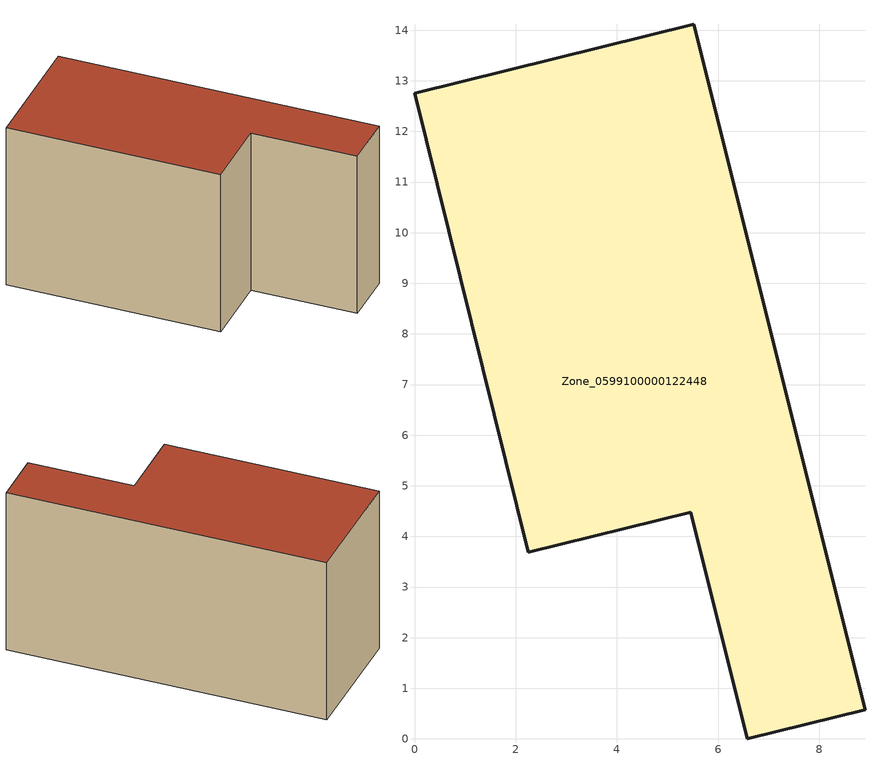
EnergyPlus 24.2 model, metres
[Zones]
Zone_0599100000122448
 floor ground (C_G): 0,12.75 5.52,14.12 8.9,0.58 6.57,0 5.46,4.48 2.25,3.69 z0
 wall outside (C_F): 8.9,0.58 5.52,14.12 0,12.75 2.25,3.69 5.46,4.48 6.57,0 8.9,0.58 z0:7.6
 roof outside (C_R): 5.52,14.12 0,12.75 2.25,3.69 5.46,4.48 6.57,0 8.9,0.58 z7.6
[BUILDING]
Pand.0599100000122448: North Axis=0; Terrain=City; Loads Convergence Tolerance Value=0.04; Temperature Convergence Tolerance Value=0.4; Solar Distribution=FullExterior; Maximum Number of Warmup Days=25; Minimum Number of Warmup Days=1
[Site:Location]
Rotterdam.The.Hague.AP_ZH_NLD Design_Conditions: Latitude=51.96; Longitude=4.45; Time Zone=1; Elevation=-4.5
[SITE:GROUNDTEMPERATURE:BUILDINGSURFACE]
18, 18, 18, 18, 18, 18, 18, 18, 18, 18, 18, 18
[MATERIAL] Thermal Absorptance=0.9; Solar Absorptance=0.7; Visible Absorptance=0.7
Name | Roughness | Thickness | Conductivity | Density | Specific Heat
G.TC.1975-1991 | MediumSmooth | 0.15 | 0.288461 | 540 | 1210
F.TC.1975-1991 | Rough | 0.3 | 0.230769 | 1920 | 840
R.TC.1975-1991 | MediumRough | 0.2 | 0.153846 | 1500 | 1000
[CONSTRUCTION]
C_G: G.TC.1975-1991
C_F: F.TC.1975-1991
C_R: R.TC.1975-1991
[ZONE]
Zone_0599100000122448: Type=1; Multiplier=1; Ceiling Height=Autocalculate; Volume=Autocalculate; Floor Area=autocalculate; Part of Total Floor Area=Yes
[ZONEINFILTRATION:DESIGNFLOWRATE]
Infil_Zone_0599100000122448: Zone or ZoneList or Space or SpaceList=Zone_0599100000122448; Schedule=AlwaysOn; Design Flow Rate Calculation Method=Flow/Area; Flow Rate per Floor Area=0.003; Constant Term Coefficient=1; Temperature Term Coefficient=0; Velocity Term Coefficient=0; Velocity Squared Term Coefficient=0
[HVACTEMPLATE:ZONE:IDEALLOADSAIRSYSTEM]
Zone_0599100000122448: Maximum Heating Supply Air Temperature=50; Minimum Cooling Supply Air Temperature=13; Maximum Heating Supply Air Humidity Ratio=0.0156; Minimum Cooling Supply Air Humidity Ratio=0.0077; Heating Limit=NoLimit; Cooling Limit=NoLimit; Dehumidification Control Type=ConstantSensibleHeatRatio; Cooling Sensible Heat Ratio=0.7; Dehumidification Setpoint=60; Humidification Control Type=None; Humidification Setpoint=30; Outdoor Air Method=None; Outdoor Air Flow Rate per Person=0.00944; Outdoor Air Flow Rate per Zone Floor Area=0; Outdoor Air Flow Rate per Zone=0; Demand Controlled Ventilation Type=None; Outdoor Air Economizer Type=NoEconomizer; Heat Recovery Type=None; Sensible Heat Recovery Effectiveness=0.7; Latent Heat Recovery Effectiveness=0.65
[ZONECONTROL:THERMOSTAT]
ThermostatControl_Zone_0599100000122448: Zone or ZoneList=Zone_0599100000122448; Control Type Schedule=DualSetpointControlType; Control 1=Thermostat_Zone_0599100000122448; Temperature Difference Between Cutout And Setpoint=0
[THERMOSTATSETPOINT:DUALSETPOINT]
Thermostat_Zone_0599100000122448: Heating Setpoint Temperature Schedule=HeatingSetpoint_Zone_0599100000122448; Cooling Setpoint Temperature Schedule=CoolingSetpoint_Zone_0599100000122448
[SCHEDULE:COMPACT]
HeatingSetpoint_Zone_0599100000122448: Through: 12/31, For: AllDays, Until: 24:00, 21
CoolingSetpoint_Zone_0599100000122448: Through: 12/31, For: AllDays, Until: 24:00, 24
DualSetpointControlType: Through: 12/31, For: AllDays, Until: 24:00, 4
AlwaysOn: Through: 12/31, For: AllDays, Until: 24:00, 1
